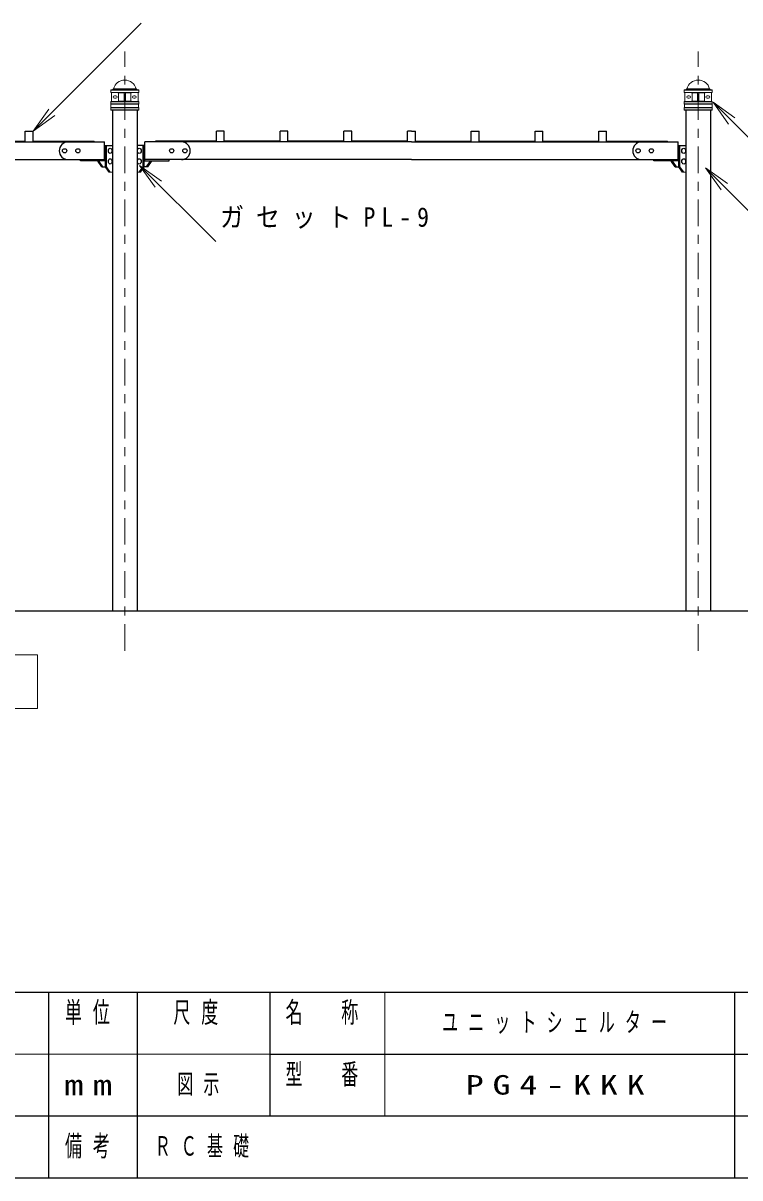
# Model space of a CAD drawing. Units: millimetres on the paper, scale 1:50. Extents: x -365 to 12, y -40 to 257.
# Drawn here: x -210.4 to -129.4, y 0 to 130.5 of the extents above; entities that cross this region are included whole.
import ezdxf

# ---------------------------------------------------------------- set-up
doc = ezdxf.new("R2010")
doc.units = ezdxf.units.MM
doc.linetypes.add('USER2', pattern=[6, 3, -1, 1, -1])
doc.layers.add('1_50', color=3, linetype='Continuous', lineweight=25)
doc.layers.add('99', color=7, linetype='Continuous', lineweight=13)
doc.styles.add('ＭＳ ゴシック', font='')
doc.styles.get('ＭＳ ゴシック').set_extended_font_data('MS Gothic')

# ---------------------------------------------------------------- blocks, each defined once
blk = doc.blocks.new('open_arrow')
at = {"color": 0, "linetype": 'Continuous', "lineweight": -2}
blk.add_lwpolyline([(7.5, 1.25), (0, 0), (7.5, -1.25)], dxfattribs=at)

msp = doc.modelspace()

# ---------------------------------------------------------------- linework, layer by layer
at = {"layer": '1_50', "color": 7, "lineweight": 13}
for p, q in [((-209.251, 118.327), (-197.044, 130.533)), ((-200.471, 122.959), (-200.451, 122.979)), ((-200.471, 122.959), (-200.471, 122.699)), ((-200.471, 122.959), (-197.311, 122.959)), ((-200.451, 122.979), (-197.331, 122.979)), ((-200.289, 122.979), (-200.171, 123.097)), ((-200.171, 123.097), (-197.611, 123.097)), ((-197.493, 122.979), (-197.611, 123.097)), ((-197.331, 122.979), (-197.311, 122.959)), ((-197.311, 122.959), (-197.311, 122.699)), ((-135.651, 122.979), (-135.671, 122.959)), ((-132.511, 122.959), (-135.671, 122.959)), ((-135.671, 122.959), (-135.671, 122.699)), ((-132.531, 122.979), (-135.651, 122.979)), ((-135.489, 122.979), (-135.371, 123.097)), ((-132.811, 123.097), (-135.371, 123.097)), ((-132.693, 122.979), (-132.811, 123.097)), ((-132.511, 122.959), (-132.531, 122.979)), ((-132.511, 122.959), (-132.511, 122.699)), ((-200.471, 122.699), (-197.311, 122.699)), ((-200.471, 122.699), (-200.451, 122.679)), ((-200.431, 121.679), (-200.471, 121.639)), ((-200.471, 121.639), (-197.311, 121.639)), ((-200.471, 121.639), (-200.471, 121.399)), ((-200.471, 121.399), (-197.311, 121.399)), ((-200.471, 121.399), (-200.451, 121.379)), ((-200.451, 122.679), (-199.629, 122.643)), ((-200.451, 122.679), (-197.331, 122.679)), ((-200.431, 121.679), (-199.629, 121.714)), ((-200.431, 121.679), (-197.351, 121.679)), ((-200.391, 122.674), (-200.391, 121.683)), ((-200.041, 122.329), (-199.901, 122.329)), ((-200.041, 122.029), (-199.901, 122.029)), ((-199.591, 122.641), (-198.961, 122.641)), ((-199.591, 122.603), (-199.591, 121.753)), ((-199.591, 121.715), (-198.961, 121.715)), ((-198.961, 122.639), (-198.961, 121.719)), ((-198.191, 122.641), (-198.821, 122.641)), ((-198.821, 122.639), (-198.821, 121.719)), ((-198.191, 121.715), (-198.821, 121.715)), ((-198.191, 122.603), (-198.191, 121.753)), ((-197.331, 122.679), (-198.153, 122.643)), ((-197.351, 121.679), (-198.153, 121.714)), ((-197.741, 122.329), (-197.881, 122.329)), ((-197.741, 122.029), (-197.881, 122.029)), ((-197.391, 122.674), (-197.391, 121.683)), ((-197.351, 121.679), (-197.311, 121.639)), ((-197.331, 122.679), (-197.311, 122.699)), ((-197.311, 121.399), (-197.331, 121.379)), ((-197.311, 121.639), (-197.311, 121.399)), ((-132.511, 122.699), (-135.671, 122.699)), ((-135.651, 122.679), (-135.671, 122.699)), ((-135.631, 121.679), (-135.671, 121.639)), ((-132.511, 121.639), (-135.671, 121.639)), ((-135.671, 121.639), (-135.671, 121.399)), ((-132.511, 121.399), (-135.671, 121.399)), ((-135.671, 121.399), (-135.651, 121.379)), ((-132.531, 122.679), (-135.651, 122.679)), ((-135.651, 122.679), (-134.829, 122.643)), ((-135.631, 121.679), (-134.829, 121.714)), ((-132.551, 121.679), (-135.631, 121.679)), ((-135.591, 122.674), (-135.591, 121.683)), ((-135.241, 122.329), (-135.101, 122.329)), ((-135.241, 122.029), (-135.101, 122.029)), ((-134.791, 122.641), (-134.161, 122.641)), ((-134.791, 122.603), (-134.791, 121.753)), ((-134.791, 121.715), (-134.161, 121.715)), ((-134.161, 122.639), (-134.161, 121.719)), ((-133.391, 122.641), (-134.021, 122.641)), ((-134.021, 122.639), (-134.021, 121.719)), ((-133.391, 121.715), (-134.021, 121.715)), ((-133.391, 122.603), (-133.391, 121.753)), ((-132.531, 122.679), (-133.352, 122.643)), ((-132.551, 121.679), (-133.352, 121.714)), ((-132.941, 122.329), (-133.081, 122.329)), ((-132.941, 122.029), (-133.081, 122.029)), ((-132.591, 122.674), (-132.591, 121.683)), ((-132.551, 121.679), (-132.511, 121.639)), ((-132.511, 122.699), (-132.531, 122.679)), ((-132.511, 121.399), (-132.531, 121.379)), ((-132.511, 121.639), (-132.511, 121.399)), ((-132.422, 121.579), (-124.652, 113.809)), ((-200.451, 120.979), (-200.471, 120.959)), ((-200.471, 120.959), (-197.311, 120.959)), ((-200.471, 120.959), (-200.471, 120.719)), ((-200.471, 120.719), (-197.311, 120.719)), ((-200.471, 120.719), (-200.431, 120.679)), ((-200.451, 121.379), (-197.331, 121.379)), ((-200.451, 121.379), (-200.451, 120.979)), ((-200.451, 120.979), (-197.331, 120.979)), ((-200.431, 120.679), (-197.351, 120.679)), ((-197.311, 120.719), (-197.351, 120.679)), ((-197.331, 121.379), (-197.331, 120.979)), ((-197.331, 120.979), (-197.311, 120.959)), ((-197.311, 120.959), (-197.311, 120.719)), ((-135.651, 120.979), (-135.671, 120.959)), ((-132.511, 120.959), (-135.671, 120.959)), ((-135.671, 120.959), (-135.671, 120.719)), ((-132.511, 120.719), (-135.671, 120.719)), ((-135.671, 120.719), (-135.631, 120.679)), ((-132.531, 121.379), (-135.651, 121.379)), ((-135.651, 121.379), (-135.651, 120.979)), ((-132.531, 120.979), (-135.651, 120.979)), ((-132.551, 120.679), (-135.631, 120.679)), ((-132.511, 120.719), (-132.551, 120.679)), ((-132.531, 121.379), (-132.531, 120.979)), ((-132.531, 120.979), (-132.511, 120.959)), ((-132.511, 120.959), (-132.511, 120.719)), ((-200.661, 113.697), (-200.289, 113.697)), ((-197.12, 113.697), (-197.493, 113.697)), ((-197.209, 114.446), (-188.615, 105.851)), ((-135.861, 113.697), (-135.489, 113.697)), ((-133.277, 114.166), (-124.683, 105.572)), ((-208.763, 59.125), (-253.819, 59.125)), ((-208.763, 53.069), (-208.763, 59.125)), ((-253.819, 53.069), (-208.763, 53.069))]:
    msp.add_line(p, q, dxfattribs=at)
at = {"layer": '1_50', "color": 7, "linetype": 'USER2', "lineweight": 13}
for p, q in [((-198.891, 59.582), (-198.891, 127.321)), ((-134.091, 59.582), (-134.091, 127.321))]:
    msp.add_line(p, q, dxfattribs=at)
at = {"layer": '1_50'}
for p, q in [((-200.289, 120.679), (-200.289, 64.097)), ((-197.493, 120.679), (-197.493, 64.097)), ((-135.489, 120.679), (-135.489, 64.097)), ((-132.693, 120.679), (-132.693, 64.097)), ((-210.131, 118.327), (-209.251, 118.327)), ((-210.131, 117.097), (-210.131, 118.327)), ((-209.251, 117.097), (-209.251, 118.327)), ((-187.651, 118.327), (-188.531, 118.327)), ((-188.531, 117.097), (-188.531, 118.327)), ((-187.651, 117.097), (-187.651, 118.327)), ((-180.451, 118.327), (-181.331, 118.327)), ((-181.331, 117.097), (-181.331, 118.327)), ((-180.451, 117.097), (-180.451, 118.327)), ((-173.251, 118.327), (-174.131, 118.327)), ((-174.131, 117.097), (-174.131, 118.327)), ((-173.251, 117.097), (-173.251, 118.327)), ((-166.491, 118.327), (-166.931, 118.327)), ((-166.931, 117.097), (-166.931, 118.327)), ((-166.491, 118.327), (-166.051, 118.327)), ((-166.051, 117.097), (-166.051, 118.327)), ((-159.731, 118.327), (-158.851, 118.327)), ((-159.731, 117.097), (-159.731, 118.327)), ((-158.851, 117.097), (-158.851, 118.327)), ((-152.531, 118.327), (-151.651, 118.327)), ((-152.531, 117.097), (-152.531, 118.327)), ((-151.651, 117.097), (-151.651, 118.327)), ((-145.331, 118.327), (-144.451, 118.327)), ((-145.331, 117.097), (-145.331, 118.327)), ((-144.451, 117.097), (-144.451, 118.327)), ((-231.291, 117.097), (-205.291, 117.097)), ((-216.451, 117.177), (-210.131, 117.177)), ((-209.251, 117.177), (-202.351, 117.177)), ((-205.291, 117.097), (-201.171, 117.097)), ((-202.351, 117.097), (-202.351, 117.177)), ((-201.171, 114.977), (-201.171, 117.097)), ((-201.171, 116.697), (-200.289, 116.697)), ((-201.086, 114.297), (-201.086, 116.697)), ((-200.958, 114.297), (-200.958, 116.697)), ((-196.611, 116.697), (-197.493, 116.697)), ((-196.823, 114.297), (-196.823, 116.697)), ((-196.696, 114.297), (-196.696, 116.697)), ((-196.611, 114.977), (-196.611, 117.097)), ((-192.491, 117.097), (-196.611, 117.097)), ((-188.531, 117.177), (-195.431, 117.177)), ((-195.431, 117.097), (-195.431, 117.177)), ((-166.491, 117.097), (-192.491, 117.097)), ((-181.331, 117.177), (-187.651, 117.177)), ((-174.131, 117.177), (-180.451, 117.177)), ((-166.931, 117.177), (-173.251, 117.177)), ((-166.491, 117.097), (-140.491, 117.097)), ((-166.051, 117.177), (-159.731, 117.177)), ((-158.851, 117.177), (-152.531, 117.177)), ((-151.651, 117.177), (-145.331, 117.177)), ((-144.451, 117.177), (-137.551, 117.177)), ((-140.491, 117.097), (-136.371, 117.097)), ((-137.551, 117.097), (-137.551, 117.177)), ((-136.371, 114.977), (-136.371, 117.097)), ((-136.371, 116.697), (-135.489, 116.697)), ((-136.286, 114.297), (-136.286, 116.697)), ((-136.158, 114.297), (-136.158, 116.697)), ((-231.291, 115.097), (-205.291, 115.097)), ((-205.291, 115.097), (-201.171, 115.097)), ((-203.891, 114.977), (-203.891, 115.097)), ((-201.171, 114.977), (-203.891, 114.977)), ((-201.906, 114.897), (-201.906, 114.977)), ((-201.906, 114.897), (-201.779, 114.897)), ((-201.481, 114.297), (-201.906, 114.897)), ((-201.779, 114.897), (-201.779, 114.977)), ((-201.354, 114.297), (-201.779, 114.897)), ((-192.491, 115.097), (-196.611, 115.097)), ((-196.611, 114.977), (-193.891, 114.977)), ((-196.428, 114.297), (-196.003, 114.897)), ((-196.3, 114.297), (-195.876, 114.897)), ((-196.003, 114.897), (-196.003, 114.977)), ((-195.876, 114.897), (-196.003, 114.897)), ((-195.876, 114.897), (-195.876, 114.977)), ((-193.891, 114.977), (-193.891, 115.097)), ((-166.491, 115.097), (-192.491, 115.097)), ((-166.491, 115.097), (-140.491, 115.097)), ((-140.491, 115.097), (-136.371, 115.097)), ((-139.091, 114.977), (-139.091, 115.097)), ((-136.371, 114.977), (-139.091, 114.977)), ((-137.106, 114.897), (-137.106, 114.977)), ((-137.106, 114.897), (-136.979, 114.897)), ((-136.681, 114.297), (-137.106, 114.897)), ((-136.979, 114.897), (-136.979, 114.977)), ((-136.554, 114.297), (-136.979, 114.897)), ((-201.481, 114.297), (-200.958, 114.297)), ((-200.661, 113.697), (-201.086, 114.297)), ((-200.534, 113.697), (-200.958, 114.297)), ((-197.248, 113.697), (-196.823, 114.297)), ((-197.12, 113.697), (-196.696, 114.297)), ((-196.3, 114.297), (-196.823, 114.297)), ((-136.681, 114.297), (-136.158, 114.297)), ((-135.861, 113.697), (-136.286, 114.297)), ((-135.734, 113.697), (-136.158, 114.297)), ((-334.409, 64.097), (-128.001, 64.097))]:
    msp.add_line(p, q, dxfattribs=at)
for centre in [(-205.691, 116.097), (-204.191, 116.097), (-193.591, 116.097), (-192.091, 116.097), (-140.891, 116.097), (-139.391, 116.097)]:
    msp.add_circle(centre, 0.24, dxfattribs=at)
at = {"layer": '1_50', "color": 7, "lineweight": 13}
for centre, radius, start, end in [((-198.891, 122.777), 1.319, 14.00253, 165.99746), ((-134.091, 122.777), 1.319, 14.00254, 165.99747), ((-200.041, 122.179), 0.15, 90, 270), ((-199.901, 122.179), 0.15, 270, 90), ((-199.631, 122.603), 0.04, 0, 87.5), ((-199.631, 121.753), 0.04, 272.5, 0), ((-199.001, 122.639), 0.04, 0, 90), ((-199.001, 121.719), 0.04, 270, 0), ((-198.781, 122.639), 0.04, 90, 180), ((-198.781, 121.719), 0.04, 180, 270), ((-198.151, 122.603), 0.04, 92.5, 180), ((-198.151, 121.753), 0.04, 180, 267.5), ((-197.881, 122.179), 0.15, 90, 270), ((-197.741, 122.179), 0.15, 270, 90), ((-135.241, 122.179), 0.15, 90, 270), ((-135.101, 122.179), 0.15, 270, 90), ((-134.831, 122.603), 0.04, 360, 87.5), ((-134.831, 121.753), 0.04, 272.5, 0), ((-134.201, 122.639), 0.04, 360, 90), ((-134.201, 121.719), 0.04, 270, 0), ((-133.981, 122.639), 0.04, 90, 180), ((-133.981, 121.719), 0.04, 180, 270), ((-133.351, 122.603), 0.04, 92.5, 180), ((-133.351, 121.753), 0.04, 180, 267.5), ((-133.081, 122.179), 0.15, 90, 270), ((-132.941, 122.179), 0.15, 270, 90)]:
    msp.add_arc(centre, radius, start, end, dxfattribs=at)
at = {"layer": '1_50'}
for centre, start, end in [((-205.291, 116.097), 90, 270), ((-192.491, 116.097), 270, 90), ((-140.491, 116.097), 90, 270)]:
    msp.add_arc(centre, 1, start, end, dxfattribs=at)
for centre in [(-200.534, 116.097), (-197.248, 116.097), (-135.734, 116.097), (-200.534, 114.897), (-197.248, 114.897), (-135.734, 114.897)]:
    msp.add_ellipse(centre, major_axis=(0, 0.3), ratio=0.707107, dxfattribs=at)
at = {"layer": '99', "color": 20, "lineweight": 25}
for p, q in [((-365, 21), (0, 21)), ((-365, 0), (0, 0))]:
    msp.add_line(p, q, dxfattribs=at)
at = {"layer": '99', "color": 3, "lineweight": 25}
for p, q in [((-207.5, 21), (-207.5, 0)), ((-197.5, 21), (-197.5, 7)), ((-182.5, 21), (-182.5, 7)), ((-130, 21), (-130, 0)), ((-182.5, 14), (-70, 14)), ((-237.5, 7), (0, 7)), ((-197.5, 7), (-197.5, 0))]:
    msp.add_line(p, q, dxfattribs=at)
at = {"layer": '99'}
for p, q in [((-169.5, 21), (-169.5, 7)), ((-237.5, 14), (-182.5, 14))]:
    msp.add_line(p, q, dxfattribs=at)

# ---------------------------------------------------------------- block references
at = {"layer": '1_50', "color": 7, "lineweight": 13, "xscale": 0.4, "yscale": 0.4}
for p, rotation in [((-132.422, 121.579), 315), ((-209.251, 118.327), 45), ((-197.209, 114.446), 315), ((-133.277, 114.166), 315)]:
    msp.add_blockref('open_arrow', p, dxfattribs=dict(at, rotation=rotation))

# ---------------------------------------------------------------- texts
at = {"layer": '1_50', "color": 7, "insert": (-188.114, 108.501), "char_height": 2.199, "attachment_point": 4, "style": 'ＭＳ ゴシック'}
msp.add_mtext('\\T1.5;\\W0.9;ガセットPL-9', dxfattribs=at)
at = {"layer": '99', "style": 'ＭＳ ゴシック'}
for s, insert, char_height, attachment_point in [('\\T1.64;\\W0.6;単位', (-202.5, 19.9), 2.346, 2), ('\\T1.64;\\W0.6;尺度', (-190.25, 19.9), 2.346, 2), ('\\T1.64;\\W0.6;名\u3000称', (-176, 19.9), 2.346, 2), ('\\T1.64;\\W0.6;ユニットシェルター', (-149.75, 17.5), 2.199, 5), ('\\T1.64;\\W0.6;型\u3000番', (-176, 12.9), 2.346, 2), ('\\T1.64;\\W0.6;図示', (-190, 10.5), 2.199, 5), ('\\T1.5;\\W1.35;mm', (-202.5, 10.5), 2.346, 5), ('\\T1.5;\\W1.35;PG4-KKK', (-149.75, 10.5), 2.199, 5), ('\\T1.64;\\W0.6;備考', (-202.5, 3.5), 2.346, 5), ('\\T1.64;\\W0.6;ＲＣ基礎', (-195.5, 3.5), 2.199, 4)]:
    msp.add_mtext(s, dxfattribs=dict(at, insert=insert, char_height=char_height, attachment_point=attachment_point))

doc.saveas('drawing.dxf')
